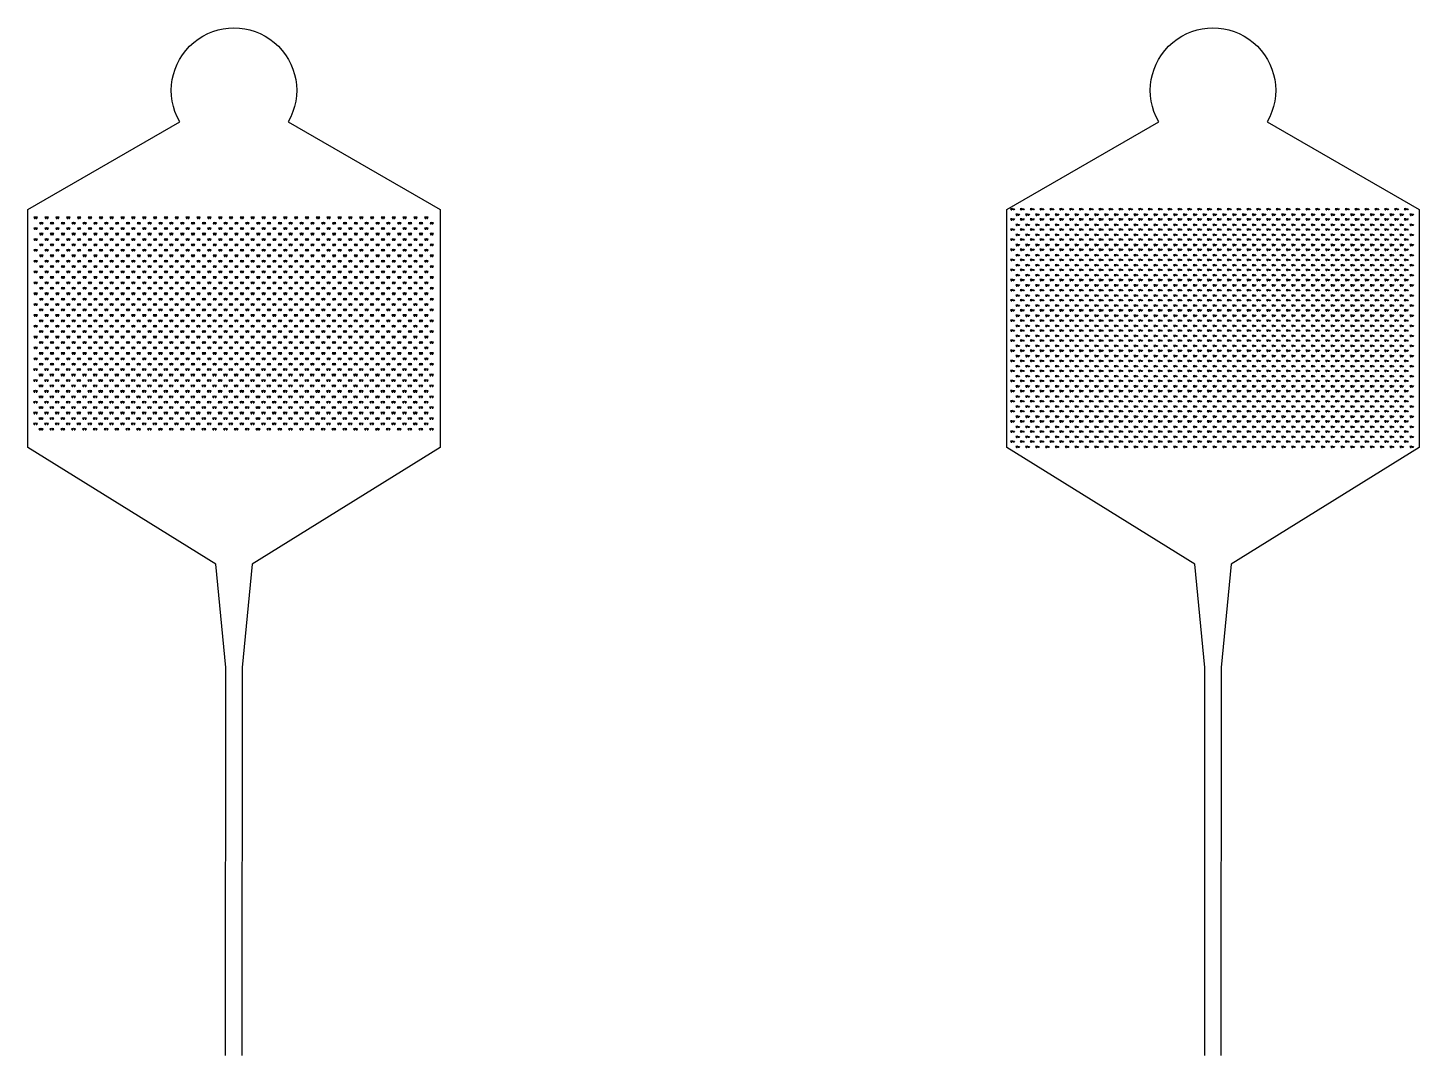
# Model space of a CAD drawing. Header units: inches. Extents: x -17.1 to 17.1, y -21.6 to 20.8.
# Drawn here: x -12.82 to 12.82, y 1.93 to 20.83 of the extents above; entities that cross this region are included whole.
import ezdxf

# ---------------------------------------------------------------- set-up
doc = ezdxf.new("R2010")
doc.units = ezdxf.units.IN
doc.header["$MEASUREMENT"] = 0

# ---------------------------------------------------------------- blocks, each defined once
blk = doc.blocks.new('*U20')
for points in [[(0.063, 0.055), (0.057, 0.087), (0.037, 0.075), (0.037, 0.062)], [(0.037, 0.025), (0.057, 0.013), (0.063, 0.045), (0.037, 0.038)], [(-0.037, -0.045), (-0.043, -0.013), (-0.063, -0.025), (-0.063, -0.038)], [(-0.063, -0.075), (-0.043, -0.087), (-0.037, -0.055), (-0.063, -0.062)]]:
    blk.add_lwpolyline(points, close=True)
blk = doc.blocks.new('*U21')
at = {"color": 0, "linetype": 'ByBlock', "lineweight": -2, "transparency": 16777216}
for p in [(0, 7.2), (0.2, 7.2), (0.4, 7.2), (0.6, 7.2), (0.8, 7.2), (1, 7.2), (0, 7), (0.2, 7), (0.4, 7), (0.6, 7), (0.8, 7), (1, 7), (0, 6.8), (0, 6.6), (0.2, 6.8), (0.2, 6.6), (0.4, 6.8), (0.4, 6.6), (0.6, 6.8), (0.6, 6.6), (0.8, 6.8), (0.8, 6.6), (1, 6.8), (1, 6.6), (0, 6.4), (0.2, 6.4), (0.4, 6.4), (0.6, 6.4), (0.8, 6.4), (1, 6.4), (0, 6.2), (0.2, 6.2), (0.4, 6.2), (0.6, 6.2), (0.8, 6.2), (1, 6.2), (0, 6), (0.2, 6), (0.4, 6), (0.6, 6), (0.8, 6), (1, 6), (0, 5.8), (0, 5.6), (0.2, 5.8), (0.2, 5.6), (0.4, 5.8), (0.4, 5.6), (0.6, 5.8), (0.6, 5.6), (0.8, 5.8), (0.8, 5.6), (1, 5.8), (1, 5.6), (0, 5.4), (0.2, 5.4), (0.4, 5.4), (0.6, 5.4), (0.8, 5.4), (1, 5.4), (0, 5.2), (0.2, 5.2), (0.4, 5.2), (0.6, 5.2), (0.8, 5.2), (1, 5.2), (0, 5), (0, 4.8), (0.2, 5), (0.2, 4.8), (0.4, 5), (0.4, 4.8), (0.6, 5), (0.6, 4.8), (0.8, 5), (0.8, 4.8), (1, 5), (1, 4.8), (0, 4.6), (0.2, 4.6), (0.4, 4.6), (0.6, 4.6), (0.8, 4.6), (1, 4.6), (0, 4.4), (0.2, 4.4), (0.4, 4.4), (0.6, 4.4), (0.8, 4.4), (1, 4.4), (0, 4.2), (0.2, 4.2), (0.4, 4.2), (0.6, 4.2), (0.8, 4.2), (1, 4.2), (0, 4), (0, 3.8), (0.2, 4), (0.2, 3.8), (0.4, 4), (0.4, 3.8), (0.6, 4), (0.6, 3.8), (0.8, 4), (0.8, 3.8), (1, 4), (1, 3.8), (0, 3.6), (0.2, 3.6), (0.4, 3.6), (0.6, 3.6), (0.8, 3.6), (1, 3.6), (0, 3.4), (0.2, 3.4), (0.4, 3.4), (0.6, 3.4), (0.8, 3.4), (1, 3.4), (0, 3.2), (0, 3), (0.2, 3.2), (0.2, 3), (0.4, 3.2), (0.4, 3), (0.6, 3.2), (0.6, 3), (0.8, 3.2), (0.8, 3), (1, 3.2), (1, 3), (0, 2.8), (0.2, 2.8), (0.4, 2.8), (0.6, 2.8), (0.8, 2.8), (1, 2.8), (0, 2.6), (0.2, 2.6), (0.4, 2.6), (0.6, 2.6), (0.8, 2.6), (1, 2.6), (0, 2.4), (0.2, 2.4), (0.4, 2.4), (0.6, 2.4), (0.8, 2.4), (1, 2.4), (0, 2.2), (0, 2), (0.2, 2.2), (0.2, 2), (0.4, 2.2), (0.4, 2), (0.6, 2.2), (0.6, 2), (0.8, 2.2), (0.8, 2), (1, 2.2), (1, 2), (0, 1.8), (0.2, 1.8), (0.4, 1.8), (0.6, 1.8), (0.8, 1.8), (1, 1.8), (0, 1.6), (0.2, 1.6), (0.4, 1.6), (0.6, 1.6), (0.8, 1.6), (1, 1.6), (0, 1.4), (0, 1.2), (0.2, 1.4), (0.2, 1.2), (0.4, 1.4), (0.4, 1.2), (0.6, 1.4), (0.6, 1.2), (0.8, 1.4), (0.8, 1.2), (1, 1.4), (1, 1.2), (0, 1), (0.2, 1), (0.4, 1), (0.6, 1), (0.8, 1), (1, 1), (0, 0.8), (0.2, 0.8), (0.4, 0.8), (0.6, 0.8), (0.8, 0.8), (1, 0.8), (0, 0.6), (0.2, 0.6), (0.4, 0.6), (0.6, 0.6), (0.8, 0.6), (1, 0.6), (0, 0.4), (0, 0.2), (0.2, 0.4), (0.2, 0.2), (0.4, 0.4), (0.4, 0.2), (0.6, 0.4), (0.6, 0.2), (0.8, 0.4), (0.8, 0.2), (1, 0.4), (1, 0.2), (0, 0), (0.2, 0), (0.4, 0), (0.6, 0), (0.8, 0), (1, 0)]:
    blk.add_blockref('*U20', p, dxfattribs=at)
blk = doc.blocks.new('*U22')
for points in [[(0.005, 0.037), (0, 0.068), (-0.02, 0.057), (-0.02, 0.044)], [(-0.02, 0.012), (0, 0), (0.005, 0.032), (-0.02, 0.024)], [(0.105, 0.137), (0.1, 0.168), (0.08, 0.157), (0.08, 0.144)], [(0.08, 0.112), (0.1, 0.1), (0.105, 0.132), (0.08, 0.124)]]:
    blk.add_lwpolyline(points, close=True)
blk = doc.blocks.new('*U23')
at = {"color": 0, "linetype": 'ByBlock', "lineweight": -2, "transparency": 16777216}
for p in [(0, 7.2), (0.2, 7.2), (0.4, 7.2), (0.6, 7.2), (0.8, 7.2), (1, 7.2), (0, 7), (0, 6.8), (0.2, 7), (0.2, 6.8), (0.4, 7), (0.4, 6.8), (0.6, 7), (0.6, 6.8), (0.8, 7), (0.8, 6.8), (1, 7), (1, 6.8), (0, 6.6), (0.2, 6.6), (0.4, 6.6), (0.6, 6.6), (0.8, 6.6), (1, 6.6), (0, 6.4), (0.2, 6.4), (0.4, 6.4), (0.6, 6.4), (0.8, 6.4), (1, 6.4), (0, 6.2), (0, 6), (0.2, 6.2), (0.2, 6), (0.4, 6.2), (0.4, 6), (0.6, 6.2), (0.6, 6), (0.8, 6.2), (0.8, 6), (1, 6.2), (1, 6), (0, 5.8), (0.2, 5.8), (0.4, 5.8), (0.6, 5.8), (0.8, 5.8), (1, 5.8), (0, 5.6), (0.2, 5.6), (0.4, 5.6), (0.6, 5.6), (0.8, 5.6), (1, 5.6), (0, 5.4), (0.2, 5.4), (0.4, 5.4), (0.6, 5.4), (0.8, 5.4), (1, 5.4), (0, 5.2), (0, 5), (0.2, 5.2), (0.2, 5), (0.4, 5.2), (0.4, 5), (0.6, 5.2), (0.6, 5), (0.8, 5.2), (0.8, 5), (1, 5.2), (1, 5), (0, 4.8), (0.2, 4.8), (0.4, 4.8), (0.6, 4.8), (0.8, 4.8), (1, 4.8), (0, 4.6), (0.2, 4.6), (0.4, 4.6), (0.6, 4.6), (0.8, 4.6), (1, 4.6), (0, 4.4), (0, 4.2), (0.2, 4.4), (0.2, 4.2), (0.4, 4.4), (0.4, 4.2), (0.6, 4.4), (0.6, 4.2), (0.8, 4.4), (0.8, 4.2), (1, 4.4), (1, 4.2), (0, 4), (0.2, 4), (0.4, 4), (0.6, 4), (0.8, 4), (1, 4), (0, 3.8), (0.2, 3.8), (0.4, 3.8), (0.6, 3.8), (0.8, 3.8), (1, 3.8), (0, 3.6), (0.2, 3.6), (0.4, 3.6), (0.6, 3.6), (0.8, 3.6), (1, 3.6), (0, 3.4), (0, 3.2), (0.2, 3.4), (0.2, 3.2), (0.4, 3.4), (0.4, 3.2), (0.6, 3.4), (0.6, 3.2), (0.8, 3.4), (0.8, 3.2), (1, 3.4), (1, 3.2), (0, 3), (0.2, 3), (0.4, 3), (0.6, 3), (0.8, 3), (1, 3), (0, 2.8), (0.2, 2.8), (0.4, 2.8), (0.6, 2.8), (0.8, 2.8), (1, 2.8), (0, 2.6), (0, 2.4), (0.2, 2.6), (0.2, 2.4), (0.4, 2.6), (0.4, 2.4), (0.6, 2.6), (0.6, 2.4), (0.8, 2.6), (0.8, 2.4), (1, 2.6), (1, 2.4), (0, 2.2), (0.2, 2.2), (0.4, 2.2), (0.6, 2.2), (0.8, 2.2), (1, 2.2), (0, 2), (0.2, 2), (0.4, 2), (0.6, 2), (0.8, 2), (1, 2), (0, 1.8), (0.2, 1.8), (0.4, 1.8), (0.6, 1.8), (0.8, 1.8), (1, 1.8), (0, 1.6), (0, 1.4), (0.2, 1.6), (0.2, 1.4), (0.4, 1.6), (0.4, 1.4), (0.6, 1.6), (0.6, 1.4), (0.8, 1.6), (0.8, 1.4), (1, 1.6), (1, 1.4), (0, 1.2), (0.2, 1.2), (0.4, 1.2), (0.6, 1.2), (0.8, 1.2), (1, 1.2), (0, 1), (0.2, 1), (0.4, 1), (0.6, 1), (0.8, 1), (1, 1), (0, 0.8), (0.2, 0.8), (0.4, 0.8), (0.6, 0.8), (0.8, 0.8), (1, 0.8), (0, 0.6), (0, 0.4), (0.2, 0.6), (0.2, 0.4), (0.4, 0.6), (0.4, 0.4), (0.6, 0.6), (0.6, 0.4), (0.8, 0.6), (0.8, 0.4), (1, 0.6), (1, 0.4), (0, 0.2), (0.2, 0.2), (0.4, 0.2), (0.6, 0.2), (0.8, 0.2), (1, 0.2), (0, 0), (0.2, 0), (0.4, 0), (0.6, 0), (0.8, 0), (1, 0)]:
    blk.add_blockref('*U22', p, dxfattribs=at)
blk = doc.blocks.new('*U26')
for points in [[(-0.02, 0.042), (0.005, 0.035), (0, 0.066), (-0.02, 0.055)], [(-0.02, 0.012), (0, 0), (0.005, 0.032), (-0.02, 0.024)], [(0.08, 0.142), (0.105, 0.135), (0.1, 0.166), (0.08, 0.155)], [(0.08, 0.112), (0.1, 0.1), (0.105, 0.132), (0.08, 0.124)]]:
    blk.add_lwpolyline(points, close=True)
blk = doc.blocks.new('*U27')
at = {"color": 0, "linetype": 'ByBlock', "lineweight": -2, "transparency": 16777216}
for p in [(0, 7.2), (0.2, 7.2), (0.4, 7.2), (0.6, 7.2), (0.8, 7.2), (1, 7.2), (1.2, 7.2), (1.4, 7.2), (0, 7), (0, 6.8), (0.2, 7), (0.2, 6.8), (0.4, 7), (0.4, 6.8), (0.6, 7), (0.6, 6.8), (0.8, 7), (0.8, 6.8), (1, 7), (1, 6.8), (1.2, 7), (1.2, 6.8), (1.4, 7), (1.4, 6.8), (0, 6.6), (0.2, 6.6), (0.4, 6.6), (0.6, 6.6), (0.8, 6.6), (1, 6.6), (1.2, 6.6), (1.4, 6.6), (0, 6.4), (0.2, 6.4), (0.4, 6.4), (0.6, 6.4), (0.8, 6.4), (1, 6.4), (1.2, 6.4), (1.4, 6.4), (0, 6.2), (0, 6), (0.2, 6.2), (0.2, 6), (0.4, 6.2), (0.4, 6), (0.6, 6.2), (0.6, 6), (0.8, 6.2), (0.8, 6), (1, 6.2), (1, 6), (1.2, 6.2), (1.2, 6), (1.4, 6.2), (1.4, 6), (0, 5.8), (0.2, 5.8), (0.4, 5.8), (0.6, 5.8), (0.8, 5.8), (1, 5.8), (1.2, 5.8), (1.4, 5.8), (0, 5.6), (0.2, 5.6), (0.4, 5.6), (0.6, 5.6), (0.8, 5.6), (1, 5.6), (1.2, 5.6), (1.4, 5.6), (0, 5.4), (0.2, 5.4), (0.4, 5.4), (0.6, 5.4), (0.8, 5.4), (1, 5.4), (1.2, 5.4), (1.4, 5.4), (0, 5.2), (0, 5), (0.2, 5.2), (0.2, 5), (0.4, 5.2), (0.4, 5), (0.6, 5.2), (0.6, 5), (0.8, 5.2), (0.8, 5), (1, 5.2), (1, 5), (1.2, 5.2), (1.2, 5), (1.4, 5.2), (1.4, 5), (0, 4.8), (0.2, 4.8), (0.4, 4.8), (0.6, 4.8), (0.8, 4.8), (1, 4.8), (1.2, 4.8), (1.4, 4.8), (0, 4.6), (0.2, 4.6), (0.4, 4.6), (0.6, 4.6), (0.8, 4.6), (1, 4.6), (1.2, 4.6), (1.4, 4.6), (0, 4.4), (0, 4.2), (0.2, 4.4), (0.2, 4.2), (0.4, 4.4), (0.4, 4.2), (0.6, 4.4), (0.6, 4.2), (0.8, 4.4), (0.8, 4.2), (1, 4.4), (1, 4.2), (1.2, 4.4), (1.2, 4.2), (1.4, 4.4), (1.4, 4.2), (0, 4), (0.2, 4), (0.4, 4), (0.6, 4), (0.8, 4), (1, 4), (1.2, 4), (1.4, 4), (0, 3.8), (0.2, 3.8), (0.4, 3.8), (0.6, 3.8), (0.8, 3.8), (1, 3.8), (1.2, 3.8), (1.4, 3.8), (0, 3.6), (0.2, 3.6), (0.4, 3.6), (0.6, 3.6), (0.8, 3.6), (1, 3.6), (1.2, 3.6), (1.4, 3.6), (0, 3.4), (0, 3.2), (0.2, 3.4), (0.2, 3.2), (0.4, 3.4), (0.4, 3.2), (0.6, 3.4), (0.6, 3.2), (0.8, 3.4), (0.8, 3.2), (1, 3.4), (1, 3.2), (1.2, 3.4), (1.2, 3.2), (1.4, 3.4), (1.4, 3.2), (0, 3), (0.2, 3), (0.4, 3), (0.6, 3), (0.8, 3), (1, 3), (1.2, 3), (1.4, 3), (0, 2.8), (0.2, 2.8), (0.4, 2.8), (0.6, 2.8), (0.8, 2.8), (1, 2.8), (1.2, 2.8), (1.4, 2.8), (0, 2.6), (0, 2.4), (0.2, 2.6), (0.2, 2.4), (0.4, 2.6), (0.4, 2.4), (0.6, 2.6), (0.6, 2.4), (0.8, 2.6), (0.8, 2.4), (1, 2.6), (1, 2.4), (1.2, 2.6), (1.2, 2.4), (1.4, 2.6), (1.4, 2.4), (0, 2.2), (0.2, 2.2), (0.4, 2.2), (0.6, 2.2), (0.8, 2.2), (1, 2.2), (1.2, 2.2), (1.4, 2.2), (0, 2), (0.2, 2), (0.4, 2), (0.6, 2), (0.8, 2), (1, 2), (1.2, 2), (1.4, 2), (0, 1.8), (0.2, 1.8), (0.4, 1.8), (0.6, 1.8), (0.8, 1.8), (1, 1.8), (1.2, 1.8), (1.4, 1.8), (0, 1.6), (0, 1.4), (0.2, 1.6), (0.2, 1.4), (0.4, 1.6), (0.4, 1.4), (0.6, 1.6), (0.6, 1.4), (0.8, 1.6), (0.8, 1.4), (1, 1.6), (1, 1.4), (1.2, 1.6), (1.2, 1.4), (1.4, 1.6), (1.4, 1.4), (0, 1.2), (0.2, 1.2), (0.4, 1.2), (0.6, 1.2), (0.8, 1.2), (1, 1.2), (1.2, 1.2), (1.4, 1.2), (0, 1), (0.2, 1), (0.4, 1), (0.6, 1), (0.8, 1), (1, 1), (1.2, 1), (1.4, 1), (0, 0.8), (0.2, 0.8), (0.4, 0.8), (0.6, 0.8), (0.8, 0.8), (1, 0.8), (1.2, 0.8), (1.4, 0.8), (0, 0.6), (0, 0.4), (0.2, 0.6), (0.2, 0.4), (0.4, 0.6), (0.4, 0.4), (0.6, 0.6), (0.6, 0.4), (0.8, 0.6), (0.8, 0.4), (1, 0.6), (1, 0.4), (1.2, 0.6), (1.2, 0.4), (1.4, 0.6), (1.4, 0.4), (0, 0.2), (0.2, 0.2), (0.4, 0.2), (0.6, 0.2), (0.8, 0.2), (1, 0.2), (1.2, 0.2), (1.4, 0.2), (0, 0), (0.2, 0), (0.4, 0), (0.6, 0), (0.8, 0), (1, 0), (1.2, 0), (1.4, 0)]:
    blk.add_blockref('*U26', p, dxfattribs=at)
blk = doc.blocks.new('*U24')
for points in [[(0.062, 0.055), (0.057, 0.087), (0.037, 0.075), (0.037, 0.062)], [(0.062, 0.045), (0.057, 0.013), (0.037, 0.025), (0.037, 0.038)], [(-0.037, -0.045), (-0.042, -0.013), (-0.062, -0.025), (-0.062, -0.038)], [(-0.037, -0.05), (-0.042, -0.082), (-0.062, -0.07), (-0.062, -0.057)]]:
    blk.add_lwpolyline(points, close=True)
blk = doc.blocks.new('*U25')
at = {"color": 0, "linetype": 'ByBlock', "lineweight": -2, "transparency": 16777216}
for p in [(0, 7.26), (0.186, 7.26), (0.372, 7.26), (0.558, 7.26), (0.744, 7.26), (0.931, 7.26), (1.117, 7.26), (1.303, 7.26), (1.489, 7.26), (1.675, 7.26), (1.861, 7.26), (2.047, 7.26), (2.233, 7.26), (2.419, 7.26), (2.606, 7.26), (2.792, 7.26), (2.978, 7.26), (3.164, 7.26), (3.35, 7.26), (3.536, 7.26), (3.722, 7.26), (3.908, 7.26), (4.095, 7.26), (4.281, 7.26), (0, 7.079), (0, 6.897), (0.186, 7.079), (0.186, 6.897), (0.372, 7.079), (0.372, 6.897), (0.558, 7.079), (0.558, 6.897), (0.744, 7.079), (0.744, 6.897), (0.931, 7.079), (0.931, 6.897), (1.117, 7.079), (1.117, 6.897), (1.303, 7.079), (1.303, 6.897), (1.489, 7.079), (1.489, 6.897), (1.675, 7.079), (1.675, 6.897), (1.861, 7.079), (1.861, 6.897), (2.047, 7.079), (2.047, 6.897), (2.233, 7.079), (2.233, 6.897), (2.419, 7.079), (2.419, 6.897), (2.606, 7.079), (2.606, 6.897), (2.792, 7.079), (2.792, 6.897), (2.978, 7.079), (2.978, 6.897), (3.164, 7.079), (3.164, 6.897), (3.35, 7.079), (3.35, 6.897), (3.536, 7.079), (3.536, 6.897), (3.722, 7.079), (3.722, 6.897), (3.908, 7.079), (3.908, 6.897), (4.095, 7.079), (4.095, 6.897), (4.281, 7.079), (4.281, 6.897), (0, 6.716), (0.186, 6.716), (0.372, 6.716), (0.558, 6.716), (0.744, 6.716), (0.931, 6.716), (1.117, 6.716), (1.303, 6.716), (1.489, 6.716), (1.675, 6.716), (1.861, 6.716), (2.047, 6.716), (2.233, 6.716), (2.419, 6.716), (2.606, 6.716), (2.792, 6.716), (2.978, 6.716), (3.164, 6.716), (3.35, 6.716), (3.536, 6.716), (3.722, 6.716), (3.908, 6.716), (4.095, 6.716), (4.281, 6.716), (0, 6.534), (0, 6.353), (0.186, 6.534), (0.186, 6.353), (0.372, 6.534), (0.372, 6.353), (0.558, 6.534), (0.558, 6.353), (0.744, 6.534), (0.744, 6.353), (0.931, 6.534), (0.931, 6.353), (1.117, 6.534), (1.117, 6.353), (1.303, 6.534), (1.303, 6.353), (1.489, 6.534), (1.489, 6.353), (1.675, 6.534), (1.675, 6.353), (1.861, 6.534), (1.861, 6.353), (2.047, 6.534), (2.047, 6.353), (2.233, 6.534), (2.233, 6.353), (2.419, 6.534), (2.419, 6.353), (2.606, 6.534), (2.606, 6.353), (2.792, 6.534), (2.792, 6.353), (2.978, 6.534), (2.978, 6.353), (3.164, 6.534), (3.164, 6.353), (3.35, 6.534), (3.35, 6.353), (3.536, 6.534), (3.536, 6.353), (3.722, 6.534), (3.722, 6.353), (3.908, 6.534), (3.908, 6.353), (4.095, 6.534), (4.095, 6.353), (4.281, 6.534), (4.281, 6.353), (0, 6.171), (0.186, 6.171), (0.372, 6.171), (0.558, 6.171), (0.744, 6.171), (0.931, 6.171), (1.117, 6.171), (1.303, 6.171), (1.489, 6.171), (1.675, 6.171), (1.861, 6.171), (2.047, 6.171), (2.233, 6.171), (2.419, 6.171), (2.606, 6.171), (2.792, 6.171), (2.978, 6.171), (3.164, 6.171), (3.35, 6.171), (3.536, 6.171), (3.722, 6.171), (3.908, 6.171), (4.095, 6.171), (4.281, 6.171), (0, 5.99), (0.186, 5.99), (0.372, 5.99), (0.558, 5.99), (0.744, 5.99), (0.931, 5.99), (1.117, 5.99), (1.303, 5.99), (1.489, 5.99), (1.675, 5.99), (1.861, 5.99), (2.047, 5.99), (2.233, 5.99), (2.419, 5.99), (2.606, 5.99), (2.792, 5.99), (2.978, 5.99), (3.164, 5.99), (3.35, 5.99), (3.536, 5.99), (3.722, 5.99), (3.908, 5.99), (4.095, 5.99), (4.281, 5.99), (0, 5.808), (0, 5.627), (0.186, 5.808), (0.186, 5.627), (0.372, 5.808), (0.372, 5.627), (0.558, 5.808), (0.558, 5.627), (0.744, 5.808), (0.744, 5.627), (0.931, 5.808), (0.931, 5.627), (1.117, 5.808), (1.117, 5.627), (1.303, 5.808), (1.303, 5.627), (1.489, 5.808), (1.489, 5.627), (1.675, 5.808), (1.675, 5.627), (1.861, 5.808), (1.861, 5.627), (2.047, 5.808), (2.047, 5.627), (2.233, 5.808), (2.233, 5.627), (2.419, 5.808), (2.419, 5.627), (2.606, 5.808), (2.606, 5.627), (2.792, 5.808), (2.792, 5.627), (2.978, 5.808), (2.978, 5.627), (3.164, 5.808), (3.164, 5.627), (3.35, 5.808), (3.35, 5.627), (3.536, 5.808), (3.536, 5.627), (3.722, 5.808), (3.722, 5.627), (3.908, 5.808), (3.908, 5.627), (4.095, 5.808), (4.095, 5.627), (4.281, 5.808), (4.281, 5.627), (0, 5.445), (0.186, 5.445), (0.372, 5.445), (0.558, 5.445), (0.744, 5.445), (0.931, 5.445), (1.117, 5.445), (1.303, 5.445), (1.489, 5.445), (1.675, 5.445), (1.861, 5.445), (2.047, 5.445), (2.233, 5.445), (2.419, 5.445), (2.606, 5.445), (2.792, 5.445), (2.978, 5.445), (3.164, 5.445), (3.35, 5.445), (3.536, 5.445), (3.722, 5.445), (3.908, 5.445), (4.095, 5.445), (4.281, 5.445), (0, 5.264), (0, 5.082), (0.186, 5.264), (0.186, 5.082), (0.372, 5.264), (0.372, 5.082), (0.558, 5.264), (0.558, 5.082), (0.744, 5.264), (0.744, 5.082), (0.931, 5.264), (0.931, 5.082), (1.117, 5.264), (1.117, 5.082), (1.303, 5.264), (1.303, 5.082), (1.489, 5.264), (1.489, 5.082), (1.675, 5.264), (1.675, 5.082), (1.861, 5.264), (1.861, 5.082), (2.047, 5.264), (2.047, 5.082), (2.233, 5.264), (2.233, 5.082), (2.419, 5.264), (2.419, 5.082), (2.606, 5.264), (2.606, 5.082), (2.792, 5.264), (2.792, 5.082), (2.978, 5.264), (2.978, 5.082), (3.164, 5.264), (3.164, 5.082), (3.35, 5.264), (3.35, 5.082), (3.536, 5.264), (3.536, 5.082), (3.722, 5.264), (3.722, 5.082), (3.908, 5.264), (3.908, 5.082), (4.095, 5.264), (4.095, 5.082), (4.281, 5.264), (4.281, 5.082), (0, 4.901), (0.186, 4.901), (0.372, 4.901), (0.558, 4.901), (0.744, 4.901), (0.931, 4.901), (1.117, 4.901), (1.303, 4.901), (1.489, 4.901), (1.675, 4.901), (1.861, 4.901), (2.047, 4.901), (2.233, 4.901), (2.419, 4.901), (2.606, 4.901), (2.792, 4.901), (2.978, 4.901), (3.164, 4.901), (3.35, 4.901), (3.536, 4.901), (3.722, 4.901), (3.908, 4.901), (4.095, 4.901), (4.281, 4.901), (0, 4.719), (0, 4.538), (0.186, 4.719), (0.186, 4.538), (0.372, 4.719), (0.372, 4.538), (0.558, 4.719), (0.558, 4.538), (0.744, 4.719), (0.744, 4.538), (0.931, 4.719), (0.931, 4.538), (1.117, 4.719), (1.117, 4.538), (1.303, 4.719), (1.303, 4.538), (1.489, 4.719), (1.489, 4.538), (1.675, 4.719), (1.675, 4.538), (1.861, 4.719), (1.861, 4.538), (2.047, 4.719), (2.047, 4.538), (2.233, 4.719), (2.233, 4.538), (2.419, 4.719), (2.419, 4.538), (2.606, 4.719), (2.606, 4.538), (2.792, 4.719), (2.792, 4.538), (2.978, 4.719), (2.978, 4.538), (3.164, 4.719), (3.164, 4.538), (3.35, 4.719), (3.35, 4.538), (3.536, 4.719), (3.536, 4.538), (3.722, 4.719), (3.722, 4.538), (3.908, 4.719), (3.908, 4.538), (4.095, 4.719), (4.095, 4.538), (4.281, 4.719), (4.281, 4.538), (0, 4.356), (0.186, 4.356), (0.372, 4.356), (0.558, 4.356), (0.744, 4.356), (0.931, 4.356), (1.117, 4.356), (1.303, 4.356), (1.489, 4.356), (1.675, 4.356), (1.861, 4.356), (2.047, 4.356), (2.233, 4.356), (2.419, 4.356), (2.606, 4.356), (2.792, 4.356), (2.978, 4.356), (3.164, 4.356), (3.35, 4.356), (3.536, 4.356), (3.722, 4.356), (3.908, 4.356), (4.095, 4.356), (4.281, 4.356), (0, 4.175), (0.186, 4.175), (0.372, 4.175), (0.558, 4.175), (0.744, 4.175), (0.931, 4.175), (1.117, 4.175), (1.303, 4.175), (1.489, 4.175), (1.675, 4.175), (1.861, 4.175), (2.047, 4.175), (2.233, 4.175), (2.419, 4.175), (2.606, 4.175), (2.792, 4.175), (2.978, 4.175), (3.164, 4.175), (3.35, 4.175), (3.536, 4.175), (3.722, 4.175), (3.908, 4.175), (4.095, 4.175), (4.281, 4.175), (0, 3.993), (0, 3.812), (0.186, 3.993), (0.186, 3.812), (0.372, 3.993), (0.372, 3.812), (0.558, 3.993), (0.558, 3.812), (0.744, 3.993), (0.744, 3.812), (0.931, 3.993), (0.931, 3.812), (1.117, 3.993), (1.117, 3.812), (1.303, 3.993), (1.303, 3.812), (1.489, 3.993), (1.489, 3.812), (1.675, 3.993), (1.675, 3.812), (1.861, 3.993), (1.861, 3.812), (2.047, 3.993), (2.047, 3.812), (2.233, 3.993), (2.233, 3.812), (2.419, 3.993), (2.419, 3.812), (2.606, 3.993), (2.606, 3.812), (2.792, 3.993), (2.792, 3.812), (2.978, 3.993), (2.978, 3.812), (3.164, 3.993), (3.164, 3.812), (3.35, 3.993), (3.35, 3.812), (3.536, 3.993), (3.536, 3.812), (3.722, 3.993), (3.722, 3.812), (3.908, 3.993), (3.908, 3.812), (4.095, 3.993), (4.095, 3.812), (4.281, 3.993), (4.281, 3.812), (0, 3.63), (0.186, 3.63), (0.372, 3.63), (0.558, 3.63), (0.744, 3.63), (0.931, 3.63), (1.117, 3.63), (1.303, 3.63), (1.489, 3.63), (1.675, 3.63), (1.861, 3.63), (2.047, 3.63), (2.233, 3.63), (2.419, 3.63), (2.606, 3.63), (2.792, 3.63), (2.978, 3.63), (3.164, 3.63), (3.35, 3.63), (3.536, 3.63), (3.722, 3.63), (3.908, 3.63), (4.095, 3.63), (4.281, 3.63), (0, 3.449), (0, 3.267), (0.186, 3.449), (0.186, 3.267), (0.372, 3.449), (0.372, 3.267), (0.558, 3.449), (0.558, 3.267), (0.744, 3.449), (0.744, 3.267), (0.931, 3.449), (0.931, 3.267), (1.117, 3.449), (1.117, 3.267), (1.303, 3.449), (1.303, 3.267), (1.489, 3.449), (1.489, 3.267), (1.675, 3.449), (1.675, 3.267), (1.861, 3.449), (1.861, 3.267), (2.047, 3.449), (2.047, 3.267), (2.233, 3.449), (2.233, 3.267), (2.419, 3.449), (2.419, 3.267), (2.606, 3.449), (2.606, 3.267), (2.792, 3.449), (2.792, 3.267), (2.978, 3.449), (2.978, 3.267), (3.164, 3.449), (3.164, 3.267), (3.35, 3.449), (3.35, 3.267), (3.536, 3.449), (3.536, 3.267), (3.722, 3.449), (3.722, 3.267), (3.908, 3.449), (3.908, 3.267), (4.095, 3.449), (4.095, 3.267), (4.281, 3.449), (4.281, 3.267), (0, 3.086), (0.186, 3.086), (0.372, 3.086), (0.558, 3.086), (0.744, 3.086), (0.931, 3.086), (1.117, 3.086), (1.303, 3.086), (1.489, 3.086), (1.675, 3.086), (1.861, 3.086), (2.047, 3.086), (2.233, 3.086), (2.419, 3.086), (2.606, 3.086), (2.792, 3.086), (2.978, 3.086), (3.164, 3.086), (3.35, 3.086), (3.536, 3.086), (3.722, 3.086), (3.908, 3.086), (4.095, 3.086), (4.281, 3.086), (0, 2.904), (0.186, 2.904), (0.372, 2.904), (0.558, 2.904), (0.744, 2.904), (0.931, 2.904), (1.117, 2.904), (1.303, 2.904), (1.489, 2.904), (1.675, 2.904), (1.861, 2.904), (2.047, 2.904), (2.233, 2.904), (2.419, 2.904), (2.606, 2.904), (2.792, 2.904), (2.978, 2.904), (3.164, 2.904), (3.35, 2.904), (3.536, 2.904), (3.722, 2.904), (3.908, 2.904), (4.095, 2.904), (4.281, 2.904), (0, 2.723), (0, 2.541), (0.186, 2.723), (0.186, 2.541), (0.372, 2.723), (0.372, 2.541), (0.558, 2.723), (0.558, 2.541), (0.744, 2.723), (0.744, 2.541), (0.931, 2.723), (0.931, 2.541), (1.117, 2.723), (1.117, 2.541), (1.303, 2.723), (1.303, 2.541), (1.489, 2.723), (1.489, 2.541), (1.675, 2.723), (1.675, 2.541), (1.861, 2.723), (1.861, 2.541), (2.047, 2.723), (2.047, 2.541), (2.233, 2.723), (2.233, 2.541), (2.419, 2.723), (2.419, 2.541), (2.606, 2.723), (2.606, 2.541), (2.792, 2.723), (2.792, 2.541), (2.978, 2.723), (2.978, 2.541), (3.164, 2.723), (3.164, 2.541), (3.35, 2.723), (3.35, 2.541), (3.536, 2.723), (3.536, 2.541), (3.722, 2.723), (3.722, 2.541), (3.908, 2.723), (3.908, 2.541), (4.095, 2.723), (4.095, 2.541), (4.281, 2.723), (4.281, 2.541), (0, 2.36), (0.186, 2.36), (0.372, 2.36), (0.558, 2.36), (0.744, 2.36), (0.931, 2.36), (1.117, 2.36), (1.303, 2.36), (1.489, 2.36), (1.675, 2.36), (1.861, 2.36), (2.047, 2.36), (2.233, 2.36), (2.419, 2.36), (2.606, 2.36), (2.792, 2.36), (2.978, 2.36), (3.164, 2.36), (3.35, 2.36), (3.536, 2.36), (3.722, 2.36), (3.908, 2.36), (4.095, 2.36), (4.281, 2.36), (0, 2.178), (0, 1.997), (0.186, 2.178), (0.186, 1.997), (0.372, 2.178), (0.372, 1.997), (0.558, 2.178), (0.558, 1.997), (0.744, 2.178), (0.744, 1.997), (0.931, 2.178), (0.931, 1.997), (1.117, 2.178), (1.117, 1.997), (1.303, 2.178), (1.303, 1.997), (1.489, 2.178), (1.489, 1.997), (1.675, 2.178), (1.675, 1.997), (1.861, 2.178), (1.861, 1.997), (2.047, 2.178), (2.047, 1.997), (2.233, 2.178), (2.233, 1.997), (2.419, 2.178), (2.419, 1.997), (2.606, 2.178), (2.606, 1.997), (2.792, 2.178), (2.792, 1.997), (2.978, 2.178), (2.978, 1.997), (3.164, 2.178), (3.164, 1.997), (3.35, 2.178), (3.35, 1.997), (3.536, 2.178), (3.536, 1.997), (3.722, 2.178), (3.722, 1.997), (3.908, 2.178), (3.908, 1.997), (4.095, 2.178), (4.095, 1.997), (4.281, 2.178), (4.281, 1.997), (0, 1.815), (0.186, 1.815), (0.372, 1.815), (0.558, 1.815), (0.744, 1.815), (0.931, 1.815), (1.117, 1.815), (1.303, 1.815), (1.489, 1.815), (1.675, 1.815), (1.861, 1.815), (2.047, 1.815), (2.233, 1.815), (2.419, 1.815), (2.606, 1.815), (2.792, 1.815), (2.978, 1.815), (3.164, 1.815), (3.35, 1.815), (3.536, 1.815), (3.722, 1.815), (3.908, 1.815), (4.095, 1.815), (4.281, 1.815), (0, 1.634), (0.186, 1.634), (0.372, 1.634), (0.558, 1.634), (0.744, 1.634), (0.931, 1.634), (1.117, 1.634), (1.303, 1.634), (1.489, 1.634), (1.675, 1.634), (1.861, 1.634), (2.047, 1.634), (2.233, 1.634), (2.419, 1.634), (2.606, 1.634), (2.792, 1.634), (2.978, 1.634), (3.164, 1.634), (3.35, 1.634), (3.536, 1.634), (3.722, 1.634), (3.908, 1.634), (4.095, 1.634), (4.281, 1.634), (0, 1.452), (0, 1.271), (0.186, 1.452), (0.186, 1.271), (0.372, 1.452), (0.372, 1.271), (0.558, 1.452), (0.558, 1.271), (0.744, 1.452), (0.744, 1.271), (0.931, 1.452), (0.931, 1.271), (1.117, 1.452), (1.117, 1.271), (1.303, 1.452), (1.303, 1.271), (1.489, 1.452), (1.489, 1.271), (1.675, 1.452), (1.675, 1.271), (1.861, 1.452), (1.861, 1.271), (2.047, 1.452), (2.047, 1.271), (2.233, 1.452), (2.233, 1.271), (2.419, 1.452), (2.419, 1.271), (2.606, 1.452), (2.606, 1.271), (2.792, 1.452), (2.792, 1.271), (2.978, 1.452), (2.978, 1.271), (3.164, 1.452), (3.164, 1.271), (3.35, 1.452), (3.35, 1.271), (3.536, 1.452), (3.536, 1.271), (3.722, 1.452), (3.722, 1.271), (3.908, 1.452), (3.908, 1.271), (4.095, 1.452), (4.095, 1.271), (4.281, 1.452), (4.281, 1.271), (0, 1.089), (0.186, 1.089), (0.372, 1.089), (0.558, 1.089), (0.744, 1.089), (0.931, 1.089), (1.117, 1.089), (1.303, 1.089), (1.489, 1.089), (1.675, 1.089), (1.861, 1.089), (2.047, 1.089), (2.233, 1.089), (2.419, 1.089), (2.606, 1.089), (2.792, 1.089), (2.978, 1.089), (3.164, 1.089), (3.35, 1.089), (3.536, 1.089), (3.722, 1.089), (3.908, 1.089), (4.095, 1.089), (4.281, 1.089), (0, 0.908), (0, 0.726), (0.186, 0.908), (0.186, 0.726), (0.372, 0.908), (0.372, 0.726), (0.558, 0.908), (0.558, 0.726), (0.744, 0.908), (0.744, 0.726), (0.931, 0.908), (0.931, 0.726), (1.117, 0.908), (1.117, 0.726), (1.303, 0.908), (1.303, 0.726), (1.489, 0.908), (1.489, 0.726), (1.675, 0.908), (1.675, 0.726), (1.861, 0.908), (1.861, 0.726), (2.047, 0.908), (2.047, 0.726), (2.233, 0.908), (2.233, 0.726), (2.419, 0.908), (2.419, 0.726), (2.606, 0.908), (2.606, 0.726), (2.792, 0.908), (2.792, 0.726), (2.978, 0.908), (2.978, 0.726), (3.164, 0.908), (3.164, 0.726), (3.35, 0.908), (3.35, 0.726), (3.536, 0.908), (3.536, 0.726), (3.722, 0.908), (3.722, 0.726), (3.908, 0.908), (3.908, 0.726), (4.095, 0.908), (4.095, 0.726), (4.281, 0.908), (4.281, 0.726), (0, 0.545), (0.186, 0.545), (0.372, 0.545), (0.558, 0.545), (0.744, 0.545), (0.931, 0.545), (1.117, 0.545), (1.303, 0.545), (1.489, 0.545), (1.675, 0.545), (1.861, 0.545), (2.047, 0.545), (2.233, 0.545), (2.419, 0.545), (2.606, 0.545), (2.792, 0.545), (2.978, 0.545), (3.164, 0.545), (3.35, 0.545), (3.536, 0.545), (3.722, 0.545), (3.908, 0.545), (4.095, 0.545), (4.281, 0.545), (0, 0.363), (0, 0.182), (0.186, 0.363), (0.186, 0.182), (0.372, 0.363), (0.372, 0.182), (0.558, 0.363), (0.558, 0.182), (0.744, 0.363), (0.744, 0.182), (0.931, 0.363), (0.931, 0.182), (1.117, 0.363), (1.117, 0.182), (1.303, 0.363), (1.303, 0.182), (1.489, 0.363), (1.489, 0.182), (1.675, 0.363), (1.675, 0.182), (1.861, 0.363), (1.861, 0.182), (2.047, 0.363), (2.047, 0.182), (2.233, 0.363), (2.233, 0.182), (2.419, 0.363), (2.419, 0.182), (2.606, 0.363), (2.606, 0.182), (2.792, 0.363), (2.792, 0.182), (2.978, 0.363), (2.978, 0.182), (3.164, 0.363), (3.164, 0.182), (3.35, 0.363), (3.35, 0.182), (3.536, 0.363), (3.536, 0.182), (3.722, 0.363), (3.722, 0.182), (3.908, 0.363), (3.908, 0.182), (4.095, 0.363), (4.095, 0.182), (4.281, 0.363), (4.281, 0.182), (0, 0), (0.186, 0), (0.372, 0), (0.558, 0), (0.744, 0), (0.931, 0), (1.117, 0), (1.303, 0), (1.489, 0), (1.675, 0), (1.861, 0), (2.047, 0), (2.233, 0), (2.419, 0), (2.606, 0), (2.792, 0), (2.978, 0), (3.164, 0), (3.35, 0), (3.536, 0), (3.722, 0), (3.908, 0), (4.095, 0), (4.281, 0)]:
    blk.add_blockref('*U24', p, dxfattribs=at)

msp = doc.modelspace()

# ---------------------------------------------------------------- linework, layer by layer
for points in [[(-9.175, 1.883), (-9.171, 9.038), (-9.355, 10.94), (-12.822, 13.091), (-12.822, 17.48), (-10.022, 19.096, -1.732051), (-8.021, 19.096), (-5.221, 17.48), (-5.221, 13.091), (-8.687, 10.94), (-8.871, 9.037), (-8.875, 1.883)], [(8.871, 1.883), (8.874, 9.038), (8.691, 10.94), (5.224, 13.091), (5.224, 17.48), (8.024, 19.096, -1.732051), (10.025, 19.096), (12.825, 17.48), (12.825, 13.091), (9.358, 10.94), (9.174, 9.037), (9.171, 1.883)]]:
    msp.add_lwpolyline(points, format="xyb")

# ---------------------------------------------------------------- block references
at = {"rotation": 90}
for name, p in [('*U25', (12.637, 13.153)), ('*U27', (-5.342, 15.836)), ('*U23', (-5.342, 14.636)), ('*U21', (-5.429, 13.479))]:
    msp.add_blockref(name, p, dxfattribs=at)

doc.saveas('drawing.dxf')
